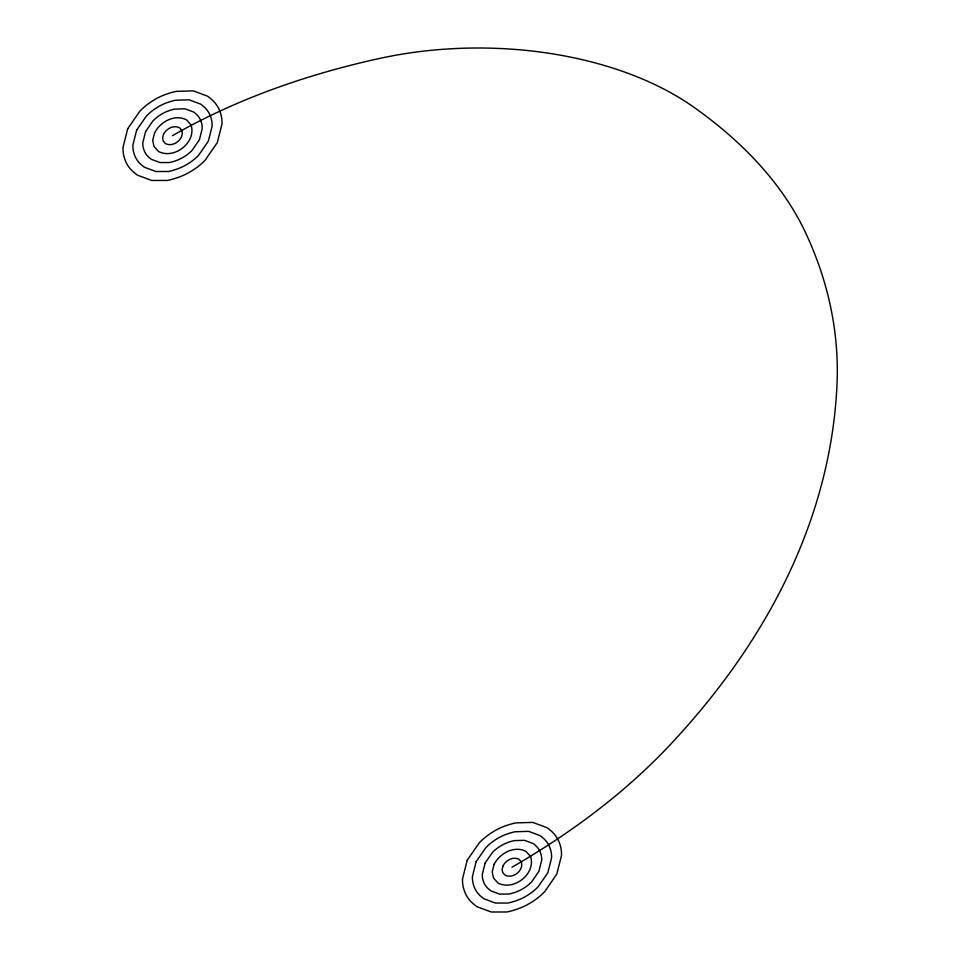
<?xml version="1.0" encoding="UTF-8"?>
<svg xmlns="http://www.w3.org/2000/svg" width="960" height="960" viewBox="0 0 960 960"><rect width="100%" height="100%" fill="white"/><g stroke="black" fill="none" stroke-linecap="round" stroke-linejoin="round"><path stroke-width="1.44" d="M172.5 135.672A586.104 338.388 0 0 1 380.172 58.32A277.932 160.464 0 0 1 693.168 106.74A586.104 338.388 0 0 1 806.028 233.676A917.94 529.968 0 0 1 836.976 385.188A1386.756 800.64 0 0 1 670.008 744.924A917.94 529.968 0 0 1 512.004 867.204M127.704 128.736L123.024 147.3A91.788 52.992 0 0 0 126.12 162.444A58.608 33.84 0 0 0 137.412 175.14L151.704 180.468L167.424 180.456A62.232 35.928 0 0 0 189.48 172.248A91.788 52.992 0 0 0 205.272 160.02L217.296 142.596L221.976 124.044A91.788 52.992 0 0 0 218.88 108.888A58.608 33.84 0 0 0 207.588 96.204L193.284 90.876L176.292 91.356A58.608 33.84 0 0 0 155.52 99.096A91.788 52.992 0 0 0 139.728 111.324L127.704 128.736M136.656 130.128L132.924 144.972A73.44 42.396 0 0 0 135.396 157.092A46.884 27.072 0 0 0 144.42 167.244L155.868 171.504L168.444 171.504A49.788 28.74 0 0 0 186.084 164.928A73.44 42.396 0 0 0 198.72 155.148L208.332 141.216L212.076 126.372A73.44 42.396 0 0 0 209.604 114.252A46.884 27.072 0 0 0 200.568 104.088L189.132 99.828L175.536 100.224A46.884 27.072 0 0 0 158.916 106.404A73.44 42.396 0 0 0 146.28 116.196L136.656 130.128M145.62 131.508L142.812 142.644A55.08 31.8 0 0 0 144.672 151.74A35.172 20.304 0 0 0 151.44 159.348L160.02 162.552L169.452 162.54A37.344 21.564 0 0 0 182.688 157.62A55.08 31.8 0 0 0 192.168 150.276L199.38 139.824L202.188 128.7A55.08 31.8 0 0 0 200.328 119.604A35.172 20.304 0 0 0 193.548 111.984L184.968 108.792L174.78 109.08A35.172 20.304 0 0 0 162.312 113.724A55.08 31.8 0 0 0 152.832 121.056L145.62 131.508M154.584 132.9L152.712 140.316L153.948 146.376L158.46 151.452C174.192 159.84 196.74 142.236 191.052 124.956L186.54 119.88C174.708 113.724 160.152 121.812 154.584 132.9M163.536 134.28L162.6 138L163.224 141.024L165.48 143.568C173.34 147.756 184.62 138.948 181.776 130.32L179.52 127.776C173.604 124.692 166.332 128.736 163.536 134.28M467.208 860.268L462.54 878.832A91.788 52.992 0 0 0 465.636 893.976A58.608 33.84 0 0 0 476.916 906.672L491.22 912L506.928 911.988A62.232 35.928 0 0 0 528.984 903.78A91.788 52.992 0 0 0 544.788 891.552L556.8 874.128L561.48 855.576A91.788 52.992 0 0 0 558.384 840.432A58.608 33.84 0 0 0 547.104 827.736L532.8 822.408L515.796 822.888A58.608 33.84 0 0 0 495.036 830.628A91.788 52.992 0 0 0 479.232 842.856L467.208 860.268M476.172 861.66L472.428 876.504A73.44 42.396 0 0 0 474.9 888.624A46.884 27.072 0 0 0 483.936 898.776L495.372 903.036L507.948 903.036A49.788 28.74 0 0 0 525.588 896.46A73.44 42.396 0 0 0 538.224 886.68L547.848 872.748L551.58 857.904A73.44 42.396 0 0 0 549.108 845.784A46.884 27.072 0 0 0 540.084 835.632L528.636 831.36L515.04 831.756A46.884 27.072 0 0 0 498.432 837.936A73.44 42.396 0 0 0 485.784 847.728L476.172 861.66M485.124 863.04L482.328 874.176A55.08 31.8 0 0 0 484.176 883.272A35.172 20.304 0 0 0 490.956 890.88L499.536 894.084L508.968 894.072A37.344 21.564 0 0 0 522.192 889.152A55.08 31.8 0 0 0 531.672 881.808L538.884 871.356L541.692 860.232A55.08 31.8 0 0 0 539.832 851.136A35.172 20.304 0 0 0 533.064 843.516L524.484 840.324L514.284 840.612A35.172 20.304 0 0 0 501.828 845.256A55.08 31.8 0 0 0 492.348 852.588L485.124 863.04M494.088 864.432L492.216 871.848L493.452 877.908L497.976 882.996C513.696 891.372 536.244 873.768 530.556 856.488L526.044 851.412C514.212 845.256 499.668 853.344 494.088 864.432M503.052 865.812L502.116 869.532L502.728 872.556L504.984 875.1C512.856 879.288 524.124 870.48 521.28 861.852L519.024 859.308C513.108 856.224 505.836 860.268 503.052 865.812"/></g></svg>
